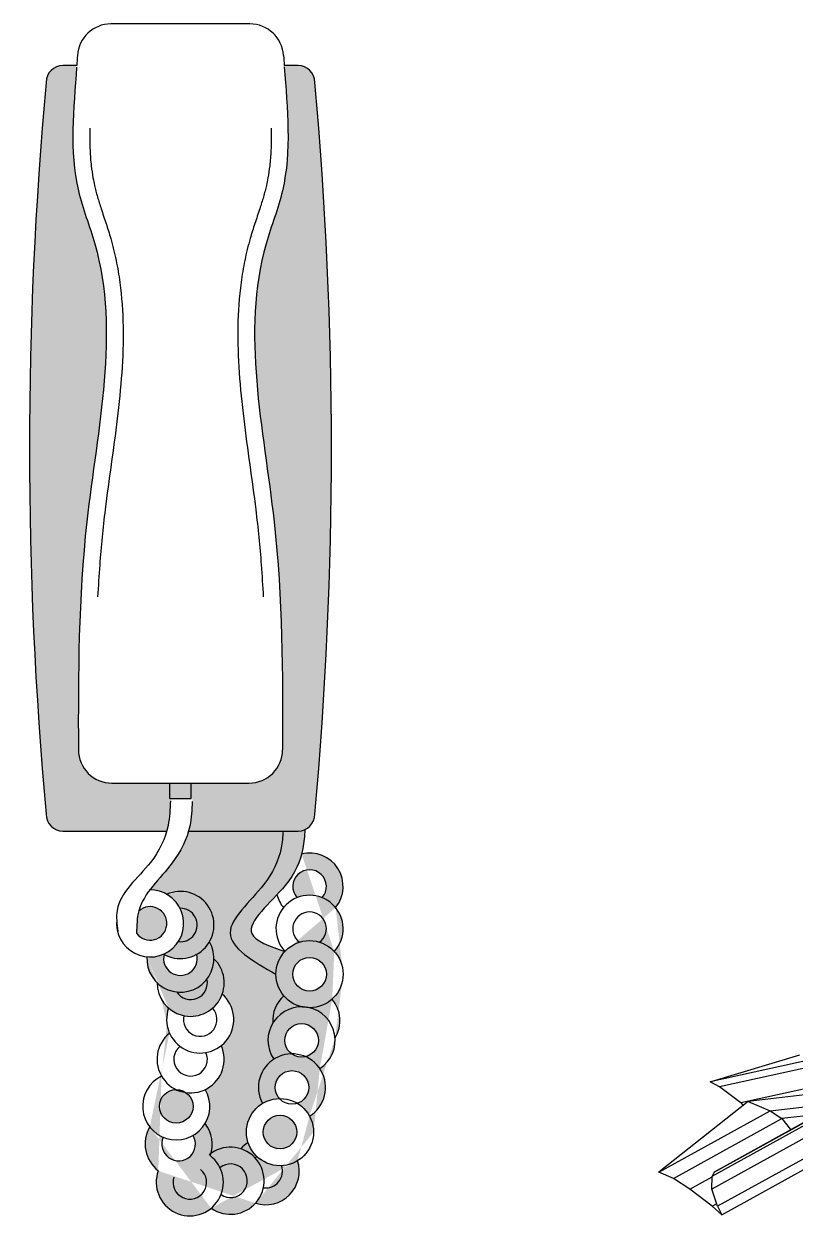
# Model space of a CAD drawing. Header units: millimetres. Extents: x 2258 to 5600, y 711 to 2563.
# Drawn here: x 4134.62 to 4142.99, y 790.42 to 803.4 of the extents above; entities that cross this region are included whole.
import ezdxf

# ---------------------------------------------------------------- set-up
doc = ezdxf.new("R2010")
doc.units = ezdxf.units.MM
doc.layers.add('HAT', color=8, linetype='Continuous', lineweight=18)

# ---------------------------------------------------------------- blocks, each defined once
blk = doc.blocks.new('7')
at = {"color": 18, "true_color": 0x000000}
for p, q in [((969.3385285690274, 1147.271307843438), (927.9311430772614, 1147.271307843438)), ((917.7512316863831, 1134.862604612534), (913.6348358487558, 1134.862604612534)), ((983.634835797533, 1134.862604612534), (979.518440076321, 1134.862604612534)), ((928.2404248269122, 921.1684991784191), (969.0292469357919, 921.1684991784191)), ((945.4560211060416, 916.5487017923065), (945.4560211060416, 921.1684991784191)), ((951.8136505402472, 916.5487017923065), (951.8136505402472, 921.1684991784191)), ((945.4560211060416, 916.5487017923065), (951.8136505402472, 916.5487017923065)), ((913.6348358487558, 906.910004825148), (944.553442871369, 906.910004825148)), ((951.0528682630356, 906.910004825148), (983.634835797533, 906.910004825148))]:
    blk.add_line(p, q, dxfattribs=at)
for centre, radius in [((987.070598163813, 864.2636575128913), 10), ((987.070598163813, 864.2636575128913), 5.000000000000001), ((984.6939765747484, 844.5546562758304), 5.000000000000001), ((981.8420638229545, 830.544630330804), 5.000000000000001), ((947.3777965076115, 824.9147682250973), 5.000000000000001), ((978.2771727667969, 817.2469885645464), 10), ((978.2771727667969, 817.2469885645464), 5.000000000000001)]:
    blk.add_circle(centre, radius, dxfattribs=at)
for centre, radius, start, end in [((927.9311430772614, 1137.271307848676), 10, 90, 176.5236760120208), ((969.3385285690274, 1137.271307848676), 10, 3.476323987979226, 90), ((913.6348358487558, 1129.862604607878), 5.000000000000001, 90, 180), ((983.634835797533, 1129.862604607878), 5.000000000000001, 0, 90), ((2105.216294982642, 1020.886304718841), 1201.533612605402, 174.7962551655142, 185.2037448344794), ((-207.9466232199375, 1020.886304718841), 1201.533612605402, 354.7962551655141, 5.203744834485862), ((928.2404248269122, 931.1684991731804), 10, 180.1660301665744, 270), ((969.0292469357919, 931.1684991731804), 10, 270, 359.8339698334257), ((913.6348358487558, 911.9100048152527), 5.000000000000001, 180, 270), ((983.634835797533, 911.9100048152527), 5.000000000000001, 270, 0), ((987.070598163813, 890.3840182207555), 10, 321.0042400813208, 103.5608890207121), ((987.070598163813, 890.3840182207555), 5.000000000000001, 318.50226842315, 221.49773157685), ((939.5884828308444, 879.3956117912226), 10, 173.480763637042, 91.32522501553458), ((948.6195538092252, 878.9206889956754), 10, 240.1062464476955, 113.8731986440145), ((987.070598163813, 877.7987606623706), 10, 317.4094029607422, 222.5905970392554), ((987.070598163813, 890.3840182207555), 10, 194.1750363033506, 218.9957599186792), ((939.5884828308444, 879.3956117912226), 5.000000000000001, 216.0327139147774, 132.3368970289235), ((948.6195538092252, 878.9206889956754), 5.000000000000001, 262.6865091920622, 91.29293587302251), ((987.070598163813, 877.7987606623706), 5.000000000000001, 306.9275760474691, 233.0724239525309), ((948.6195538092252, 868.9206890009141), 10, 177.0154681455004, 30.00000001183476), ((948.6195538092252, 868.9206890009141), 5.000000000000001, 165.5224878092954, 14.47751219070465), ((951.6556657517176, 861.7207444509754), 10, 179.8666656324443, 45.86222539398527), ((951.6556657517176, 861.7207444509754), 5.000000000000001, 213.1431169370231, 12.58577410367787), ((954.5075786199268, 850.7976675497398), 10, 160.2677797558312, 48.99768314245115), ((986.1199330670606, 850.4910929656385), 10, 132.4001330078181, 184.2673040297099), ((986.1199330670606, 850.4910929656385), 10, 328.7191162885732, 39.70259618961077), ((954.5075786199268, 850.7976675497398), 5.000000000000001, 166.9500033936467, 42.31545948345425), ((984.6939765747484, 844.5546562758304), 10, 302.8616053011864, 214.1262929063822), ((951.6556657517176, 838.9247941701237), 10, 128.8654079729713, 24.12101231728221), ((951.6556657517176, 838.9247941701237), 5.000000000000001, 129.1319769619746, 23.85444331792736), ((981.8420638229545, 830.544630330804), 10, 301.4923511397077, 208.4931876074852), ((947.3777965076115, 824.9147682250973), 10, 115.9298659082387, 30.11072179686786), ((948.0943598218109, 813.6851167397604), 10, 339.854449587708, 37.88858486234136), ((948.0943598218109, 813.6851167397604), 10, 149.4135946339096, 232.6922346806267), ((948.0943598218109, 813.6851167397604), 5.000000000000001, 156.3459099686402, 30.95626952284138), ((963.5422348409738, 802.7620398239728), 10, 234.907153364367, 129.5803615983448), ((973.9993035226908, 805.611552033623), 10, 121.5087321850325, 138.0570933017147), ((951.4216051801886, 802.2871415920586), 10, 159.854449587708, 52.69223468062672), ((973.9993035226908, 805.611552033623), 5.000000000000001, 120.4156830304905, 128.3124018684853), ((973.9993035226908, 805.611552033623), 10, 252.4285042986792, 18.11848849260295), ((951.4216051801886, 802.2871415920586), 5.000000000000001, 162.5130467604224, 50.03363745475734), ((963.5422348409738, 802.7620398239728), 5.000000000000001, 235.7533906900279, 128.7341242545454), ((973.9993035226908, 805.611552033623), 5.000000000000001, 262.1731957241603, 19.21153762112078)]:
    blk.add_arc(centre, radius, start, end, dxfattribs=at)
for points in [[(917.9495436737161, 1137.877668650288), (917.8885368063893, 1136.873405197219), (917.8216167392056, 1135.86826250288), (917.7512316863831, 1134.862604612534)], [(979.3201279725727, 1137.877668650288), (979.3812332108464, 1136.871787635426), (979.4482705082592, 1135.865024556223), (979.518780125476, 1134.857745189619)]]:
    blk.add_open_spline(points, degree=3, dxfattribs=at)
for points, knots in [([(917.7181861495446, 1134.393869029408), (916.8362866520729, 1121.971038435403), (914.8764484461244, 1103.867907997154), (932.0511597806435, 1061.021412260414), (918.2654365330782, 1003.562050089057), (918.175062620252, 953.7099716723228), (918.2404668435302, 931.1395214787249)], [12.79486503348268, 12.79486503348268, 12.79486503348268, 12.79486503348268, 49.66997145649657, 66.23003900589624, 148.995407982368, 216.9063826246118, 216.9063826246118, 216.9063826246118, 216.9063826246118]), ([(979.5468922138061, 1134.458633390421), (980.4286719199117, 1122.014460128083), (982.401303820483, 1103.888066969047), (965.2185119820606, 1061.021412260414), (979.0042352296259, 1003.562050089057), (979.0946091424521, 953.7099716723228), (979.0292049191739, 931.1395214787249)], [12.73078366393744, 12.73078366393744, 12.73078366393744, 12.73078366393744, 49.66997145649657, 66.23003900589624, 148.995407982368, 216.9063826245622, 216.9063826245622, 216.9063826245622, 216.9063826245622]), ([(921.6277664426561, 1116.199071347763), (921.5825146429088, 1113.956701261157), (921.5983769289996, 1111.746796337355), (921.7769815485772, 1108.034550011906), (921.8953252902102, 1106.513287875385), (922.206090869553, 1103.791710822078), (922.3804924303513, 1102.584594762119), (922.7268797011893, 1100.653063800235), (922.8743264583718, 1099.920430704186), (923.1655488155629, 1098.625971429682), (923.3035137776133, 1098.06106094369), (923.6018605196696, 1096.91731649549), (923.761573959313, 1096.340856605492), (924.2669216954928, 1094.597320861466), (924.6388797081854, 1093.416147272036), (925.5003619372692, 1090.76925376179), (925.9984725985523, 1089.294609136813), (926.9638819286447, 1086.350338624141), (927.4315251868065, 1084.883777646281), (928.1782742954638, 1082.3005061426), (928.4689875684526, 1081.213255925503), (929.0051379838806, 1079.039544132355), (929.2512680303153, 1077.95090030744), (929.927300768144, 1074.68064308672), (930.2948380254056, 1072.494739102366), (931.1763537015613, 1065.926865677864), (931.4693717650916, 1061.535129195944), (931.6984058722701, 1047.962073880297), (930.900990021586, 1038.779910700795), (928.7071463085558, 1020.5578297206), (927.3093868877586, 1011.515074034504), (925.8782116129842, 999.8702475164814), (925.5715467633527, 997.1326506962564), (925.0314379941519, 991.6583359623824), (924.7956460939567, 988.924305787476), (924.3492125432786, 982.9954599732796), (924.1496883231994, 979.8014124568349), (923.9846385216188, 976.6086720516237)], [30.72688481750632, 30.72688481750632, 30.72688481750632, 30.72688481750632, 37.70413502675991, 37.70413502675991, 42.65185508114077, 42.65185508114077, 46.6738597348165, 46.6738597348165, 49.15912014668024, 49.15912014668024, 51.09485700318789, 51.09485700318789, 53.03059385969554, 53.03059385969554, 56.90206757271086, 56.90206757271086, 61.56049961803259, 61.56049961803259, 65.99625572089087, 65.99625572089087, 69.18531925089711, 69.18531925089711, 72.37438278090335, 72.37438278090335, 78.75250984091582, 78.75250984091582, 91.50876396094075, 91.50876396094075, 118.1745740690077, 118.1745740690077, 144.8403841770746, 144.8403841770746, 153.1098730867671, 153.1098730867671, 161.3793619964596, 161.3793619964596, 171.0563799420403, 171.0563799420403, 171.0563799420403, 171.0563799420403]), ([(975.641905320048, 1116.199071347763), (975.68715700338, 1113.956701261157), (975.6712948337045, 1111.746796337355), (975.4926902141269, 1108.034550011906), (975.3743463560786, 1106.513287875385), (975.0635807767358, 1103.791710822078), (974.8891793323528, 1102.584594762119), (974.5427919450995, 1100.653063800235), (974.3953453043323, 1099.920430704186), (974.1041228307258, 1098.625971429682), (973.9661578686755, 1098.06106094369), (973.6678111266192, 1096.91731649549), (973.5080976869758, 1096.340856605492), (973.0027500672113, 1094.597320861466), (972.6307920545187, 1093.416147272036), (971.7693098254349, 1090.76925376179), (971.2711991641518, 1089.294609136813), (970.3057898340594, 1086.350338624141), (969.8381464594822, 1084.883777646281), (969.0913974672403, 1082.300506128048), (968.8006840778362, 1081.213255910951), (968.2645337788235, 1079.039544103251), (968.0184037323888, 1077.950900278337), (967.3423708781447, 1074.680643043065), (966.9748336208831, 1072.494739029606), (966.0933179447275, 1065.926865576001), (965.8002998811971, 1061.535129064976), (965.5712657740187, 1047.962073720226), (966.3686816247027, 1038.779910540723), (968.5625254541483, 1020.557829531425), (969.9602848749455, 1011.515073830777), (971.3914601497199, 999.8702473273065), (971.6981248829361, 997.1326505216334), (972.2382337685522, 991.6583357877594), (972.4740256687473, 988.9243056274049), (972.9204591030102, 982.9954598714162), (973.1199834395047, 979.8014123986272), (973.2850332410853, 976.6086720516237)], [30.72688481750625, 30.72688481750625, 30.72688481750625, 30.72688481750625, 37.70413502679024, 37.70413502679024, 42.65185508115182, 42.65185508115182, 46.6738597348243, 46.6738597348243, 49.15912014662663, 49.15912014662663, 51.0948570030198, 51.0948570030198, 53.03059385941297, 53.03059385941297, 56.90206757219931, 56.90206757219931, 61.56049962081444, 61.56049962081444, 65.99625572341635, 65.99625572341635, 69.18531927177345, 69.18531927177345, 72.37438282013055, 72.37438282013055, 78.75250991684474, 78.75250991684474, 91.50876411027312, 91.50876411027312, 118.1745742427875, 118.1745742427875, 144.8403843753019, 144.8403843753019, 153.1098732664231, 153.1098732664231, 161.3793621575444, 161.3793621575444, 171.0563799420402, 171.0563799420402, 171.0563799420402, 171.0563799420402]), ([(979.1954653236862, 906.910004825148), (979.0916921237331, 905.201666409665), (978.5654705382731, 899.4657255713159), (973.6663346310925, 889.3017110273272), (957.0055680714395, 875.6921320342722), (970.2645928963866, 868.1401659301978), (977.0705981544997, 864.2636575128913)], [2.274582685355873, 2.274582685355873, 2.274582685355873, 2.274582685355873, 7.361745904600104, 19.53917352326413, 36.96931278819791, 55.35289591026083, 55.35289591026083, 55.35289591026083, 55.35289591026083]), ([(985.6832454578798, 907.3488626487583), (985.5694672923382, 905.4255413972337), (985.0835029400732, 899.4551697284246), (980.5805818077024, 889.3619561746514), (963.8694763315689, 876.4703308876401), (975.2549687299725, 872.5605561227335), (979.708516494542, 871.0312090876309)], [1.6616975510634, 1.6616975510634, 1.6616975510634, 1.6616975510634, 7.361745904600104, 19.53917352326413, 36.96931278819791, 48.16760767286554, 48.16760767286554, 48.16760767286554, 48.16760767286554])]:
    blk.add_open_spline(points, degree=3, knots=knots, dxfattribs=at)
for points in [[(945.6544431058537, 915.9067575270806), (944.9558876121264, 908.5782294893202), (939.7168040640499, 897.585425165415), (929.762471107937, 883.2773501523102), (930.0063804156925, 877.0707258842217)], [(952.1160399207693, 915.7322669958726), (951.4174844270419, 908.4037389726641), (946.1784008789655, 897.4109346487589), (936.2240679228526, 883.1028596356541), (935.5450764896195, 876.4543764006144)]]:
    blk.add_spline(points, degree=3, dxfattribs=at)

msp = doc.modelspace()

# ---------------------------------------------------------------- hatches: boundary and pattern name
at = {"layer": 'HAT', "lineweight": 30, "true_color": 0x000000}
h = msp.add_hatch(color=18, dxfattribs=at)
edge = h.paths.add_edge_path()
edge.add_spline(control_points=[(4135.21395957545, 795.5243140651055), (4135.211575230231, 796.3471316494683), (4135.214869858562, 798.1645152810077), (4135.717435620607, 800.2592264265688), (4135.091322522676, 801.821217871937), (4135.162769451051, 802.4811769746061), (4135.194919559176, 802.9340577710736)], knot_values=[12.79486503348269, 12.79486503348269, 12.79486503348269, 12.79486503348269, 80.70583967572642, 163.4712086521982, 180.0312762015979, 216.9063826246118, 216.9063826246118, 216.9063826246118, 216.9063826246118], degree=3, periodic=0)
edge.add_spline(control_points=[(4135.203353818906, 803.0610615110909), (4135.201129781603, 803.0244505608691), (4135.1986901755, 802.9878075574464), (4135.196124251531, 802.9511457722836)], knot_values=[9.345465673412242, 9.345465673412242, 9.345465673412242, 9.345465673412242, 12.33104295852458, 12.33104295852458, 12.33104295852458, 12.33104295852458], degree=3, periodic=0)
edge.add_line((4135.196124251531, 802.9511457722836), (4135.046058885074, 802.9511457721137))
edge.add_arc((4135.046058885075, 802.7688681530797), 0.1822776190340107, 90.00000000028587, 169.5490775365133)
edge.add_arc((4178.485785136263, 798.7960800580987), 43.80253721899859, 174.7528255013995, 185.2471745000015)
edge.add_arc((4135.046058885075, 794.8232919625873), 0.1822776190340107, 190.450922634859, 270.0036046332099)
edge.add_line((4135.046070352655, 794.641014343914), (4136.173212899391, 794.641014343914))
edge.add_spline(control_points=[(4136.17321289939, 794.641014343914), (4136.178843775928, 794.6611008962095), (4136.204560803048, 794.7675468568655), (4136.20941825265, 794.8788742670761), (4136.21335043972, 794.9689956762231)], knot_values=[0, 0, 0, 0, 1.732254225365116, 9.094000144510725, 9.094000144510725, 9.094000144510725, 9.094000144510725], degree=3, periodic=0)
edge.add_line((4136.21448566624, 794.9923980906667), (4136.206116861781, 794.9923980906667))
edge.add_line((4136.206116861782, 794.9923980906667), (4136.206116861782, 795.1608152242586))
edge.add_line((4136.206116861782, 795.1608152242586), (4135.578525080686, 795.1608152242586))
edge.add_arc((4135.57851328178, 795.5253704621357), 0.3645552380678988, 180.1662157233099, 270.0018543896845, ccw=False)
edge = h.paths.add_edge_path()
edge.add_line((4136.206116861782, 794.9923980906667), (4136.206116861782, 795.1608152242586))
edge.add_line((4136.206116861782, 795.1608152242586), (4137.065502956127, 795.1608152242586))
edge.add_arc((4137.065491157221, 795.5253704621357), 0.3645552380678989, 270.0018543896845, 359.9443994237314)
edge.add_spline(control_points=[(4137.430044863551, 795.5243140651055), (4137.432429208769, 796.3471316494683), (4137.429134580439, 798.1645152810077), (4136.926568818394, 800.2592264265688), (4137.552976495326, 801.8219527778169), (4137.481063166113, 802.4827599351574), (4137.448917425045, 802.9364187897785)], knot_values=[12.73078366393744, 12.73078366393744, 12.73078366393744, 12.73078366393744, 80.64175830613166, 163.4071272826034, 179.9671948320031, 216.9063826245622, 216.9063826245622, 216.9063826245622, 216.9063826245622], degree=3, periodic=0)
edge.add_line((4137.447834629653, 802.9511457722836), (4137.597945549683, 802.9511457721137))
edge.add_arc((4137.597945549681, 802.7688681530797), 0.1822776190340107, 1.1504265614803444e-05, 89.99999999949972, ccw=False)
edge.add_arc((4094.158219302738, 798.7960800580988), 43.80253721899858, -5.203744880439274, 5.203744880462409, ccw=False)
edge.add_arc((4137.597945549683, 794.8232919625873), 0.1822776190340107, 294.1848558391413, 359.99998866803304, ccw=False)
edge.add_spline(control_points=[(4137.672621396821, 794.6570131357504), (4137.668473554198, 794.5868974520773), (4137.650757469186, 794.3692444255696), (4137.486601120644, 794.0012910385731), (4136.877389017121, 793.5313200860141), (4137.292453106304, 793.3887871989929), (4137.454809522859, 793.3330340517459)], knot_values=[1.6616975510634, 1.6616975510634, 1.6616975510634, 1.6616975510634, 7.361745904600104, 19.53917352326413, 36.96931278819791, 48.16760767286554, 48.16760767286554, 48.16760767286554, 48.16760767286554], degree=3, periodic=0)
edge.add_arc((4137.723198066421, 794.0385508458269), 0.3645552380679211, -38.99575992015701, 103.67543062165612, ccw=False)
edge.add_arc((4137.723198066421, 793.5797486892925), 0.3645552380680075, -42.59059701831018, 38.99575992017782, ccw=False)
edge.add_arc((4137.723198066421, 793.0863194141992), 0.3645552380679333, 0, 42.5905970182971, ccw=False)
edge.add_arc((4137.723198066421, 793.0863194141992), 0.3645552380679332, -47.59986702492063, 0, ccw=False)
edge.add_arc((4137.688541072353, 792.5842333594665), 0.3645552380679072, -31.280884439867123, 39.70259612417351, ccw=False)
edge.add_arc((4137.636557081501, 792.3678174503934), 0.3645552380679554, -57.13839423695009, 4.267303456593083, ccw=False)
edge.add_arc((4137.532589108283, 791.8570746160208), 0.3645552380678939, -58.5076488862253, 34.126293152721985, ccw=False)
edge.add_arc((4137.402629137517, 791.3723021200367), 0.3645552380679332, 0, 28.49318764222869, ccw=False)
edge.add_arc((4137.402629137517, 791.3723021200367), 0.3645552380679333, -58.49126772319431, 0, ccw=False)
edge.add_arc((4137.246677173445, 790.9481261865811), 0.3645552380678643, -107.57149566791549, 18.118488515761612, ccw=False)
edge.add_arc((4136.86545925717, 790.8442457263845), 0.3645552380679199, 234.90715304308088, 318.05709325921623, ccw=False)
edge.add_arc((4136.423595354018, 790.8269330625853), 0.364555238067885, 159.8544494412077, 309.5803619330192, ccw=False)
edge.add_arc((4136.302298881645, 791.2424522169315), 0.3645552380679606, 149.4135947729106, 232.6922345335089, ccw=False)
edge.add_arc((4136.276176190685, 791.6518350439972), 0.3645552380679347, 115.92986601304719, 217.8885849429088, ccw=False)
edge.add_arc((4136.432128154755, 792.1625778783699), 0.3645552380678359, 128.8654077907839, 210.1107218254204, ccw=False)
edge.add_arc((4136.536096132218, 792.5954096965154), 0.3645552380680149, 160.2677799090715, 204.1210122882742, ccw=False)
edge.add_arc((4136.432128154755, 792.9936161865319), 0.3645552380678729, 179.8666656770524, 228.997683275048, ccw=False)
edge.add_arc((4136.321445103556, 793.2560939364798), 0.3645552380679048, 177.0154681393307, 225.8622255293652, ccw=False)
edge.add_arc((4135.992212680503, 793.6379627336362), 0.3645552380679952, 264.5177988424466, 450.2932879998936)
edge.add_spline(control_points=[(4135.990346588261, 794.0025131955799), (4135.936521953154, 793.9310390147816), (4135.85144960708, 793.788459949652), (4135.846952520579, 793.6139497735921), (4135.84480818437, 793.5307384568325)], knot_values=[29.63670178797617, 29.63670178797617, 29.63670178797617, 29.63670178797617, 36.96931279605147, 43.65237786329482, 43.65237786329482, 43.65237786329482, 43.65237786329482], degree=3, periodic=0)
edge.add_arc((4135.992212680503, 793.6379627336362), 0.1822776190339469, -143.96728709530652, 132.0149311794724, ccw=False)
edge.add_spline(control_points=[(4135.84480818437, 793.5307384568325), (4135.846952520579, 793.6139497735921), (4135.85144960708, 793.788459949652), (4135.936521953154, 793.9310390147816), (4135.990346588261, 794.0025131955799)], knot_values=[29.63670178797617, 29.63670178797617, 29.63670178797617, 29.63670178797617, 36.31976685521953, 43.65237786329483, 43.65237786329483, 43.65237786329483, 43.65237786329483], degree=3, periodic=0)
edge.add_spline(control_points=[(4135.990346588261, 794.0025131955799), (4136.064466949195, 794.100938239571), (4136.26695112276, 794.3050135545404), (4136.435397224783, 794.6332688637701), (4136.445213044252, 794.8724998302446), (4136.448911336236, 794.9626345325087)], knot_values=[0, 0, 0, 0, 10.09752826795432, 22.27495588331681, 29.63670178797617, 29.63670178797617, 29.63670178797617, 29.63670178797617], degree=3, periodic=0)
edge.add_line((4136.45031247983, 794.9923980906667), (4136.206116861781, 794.9923980906667))
h.paths.add_polyline_path([(4137.859720713766, 793.9177754461691, 0.194315607755256), (4137.586675419076, 793.9177754461691, -2.219800337775554)], flags=16)
h.paths.add_polyline_path([(4136.497934649326, 793.3016633410713, -1.290994447473842), (4136.144955557786, 793.3016633410713, 0.2581988898193739)], flags=16)
h.paths.add_polyline_path([(4137.905475685455, 793.0863194141992, -1), (4137.540920447387, 793.0863194141992, -1)], flags=16)
h.paths.add_polyline_path([(4136.775277012395, 792.8705333562767, -0.467010507527191), (4136.764852021574, 792.3115589176061, -0.4049967312545166), (4136.59153745437, 791.8347224272956, -0.4146320132165883), (4136.458612903707, 791.3362128531671, -1.641649415614497), (4136.135335431007, 791.315584539141, -0.6453421784685565), (4136.116766891071, 791.9796904950717, -0.3701360233813049), (4136.203372265399, 792.4464286572788, -0.1937158007317379), (4136.192947274578, 792.7184925267709, 0.5276311281188495)], flags=16)
h.paths.add_polyline_path([(4137.818834700535, 792.3678174503934, -1), (4137.454279462467, 792.3678174503934, -1)], flags=16)
h.paths.add_polyline_path([(4137.714866727317, 791.8570746160208, -0.3215773038176256), (4137.591010246089, 791.684412804788, -0.2627462781583063), (4137.767184375584, 791.3723021200367, -1), (4137.038073899449, 791.3723021200367, -0.4086039637155565), (4137.395633649511, 791.7367902333551, -0.1821454598105356), (4137.350311489249, 791.8570746160208, -1)], flags=16)
h.paths.add_polyline_path([(4136.458453809719, 791.6518350439972, -1), (4136.093898571651, 791.6518350439972, -1)], flags=0)
h.paths.add_polyline_path([(4137.58490675655, 791.3723021200367, -1), (4137.220351518483, 791.3723021200367, -1)], flags=0)

# ---------------------------------------------------------------- linework, layer by layer
at = {"color": 116, "true_color": 0x136734}
for p, q in [((4142.070350314111, 791.9181018643271), (4143.044419992246, 792.2095042218194)), ((4143.173750252032, 792.1620285568347), (4142.070350314111, 791.9181018643271)), ((4143.262153214417, 792.103093248578), (4142.173487103561, 791.8624407398624)), ((4143.443870414875, 791.9181018643271), (4142.405954152796, 791.6889089988839)), ((4143.884248134906, 791.8689891074464), (4142.484534563805, 791.705279917844)), ((4142.484534563805, 791.705279917844), (4141.513739069463, 790.9391209105048)), ((4143.398031841787, 791.6496187933792), (4142.114551795304, 790.9391209105048)), ((4142.405954152796, 791.6889089988839), (4142.42887343934, 791.6610784366515)), ((4142.484534563805, 791.705279917844), (4142.721912888728, 791.6037802202907)), ((4142.721912888728, 791.6037802202907), (4144.079062070533, 791.764215226101)), ((4141.513739069463, 790.9391209105048), (4142.721912888728, 791.6037802202907)), ((4141.672536983377, 790.8703630508716), (4142.847968964723, 791.5186514416973)), ((4142.093269600655, 790.894919429312), (4143.280161225273, 791.5481190958255)), ((4142.114551795304, 790.9391209105048), (4143.322725614569, 791.6037802202907)), ((4142.721912888728, 791.6037802202907), (4142.847968964723, 791.5186514416973)), ((4143.24414520356, 791.5644900147859), (4142.847968964723, 791.5186514416973)), ((4142.847968964723, 791.5186514416973), (4142.944557386588, 791.3991437332875)), ((4143.209766273743, 791.3713131710551), (4142.088358324967, 790.754129526254)), ((4143.1868469872, 791.1372090299237), (4142.150567817016, 790.567501050107)), ((4142.196406390105, 790.4758239039298), (4143.191758262888, 791.0226125972019))]:
    msp.add_line(p, q, dxfattribs=at)
for p, q in [((4142.173487103561, 791.8624407398624), (4142.070350314111, 791.9181018643271)), ((4142.405954152796, 791.6889089988839), (4142.173487103561, 791.8624407398624)), ((4141.672536983377, 790.8703630508716), (4141.513739069463, 790.9391209105048)), ((4141.849342908148, 790.754129526254), (4141.672536983377, 790.8703630508716)), ((4141.849342908148, 790.754129526254), (4142.091632508759, 790.8883710617279)), ((4142.088358324967, 790.754129526254), (4142.093269600655, 790.894919429312)), ((4142.114551795304, 790.9391209105048), (4142.093269600655, 790.894919429312)), ((4142.093269600655, 790.567501050107), (4141.849342908148, 790.754129526254)), ((4142.150567817016, 790.567501050107), (4142.088358324967, 790.754129526254)), ((4142.093269600655, 790.567501050107), (4142.14074526564, 790.5936945204436)), ((4142.196406390105, 790.4758239039298), (4142.093269600655, 790.567501050107)), ((4142.150567817016, 790.567501050107), (4142.196406390105, 790.4758239039298))]:
    msp.add_line(p, q)

# ---------------------------------------------------------------- block references
at = {"xscale": 0.03645552380679332, "yscale": 0.03645552380679332, "zscale": 0.03645552380679332}
msp.add_blockref('7', (4101.739022376074, 761.5791350723918), dxfattribs=at)

doc.saveas('drawing.dxf')
